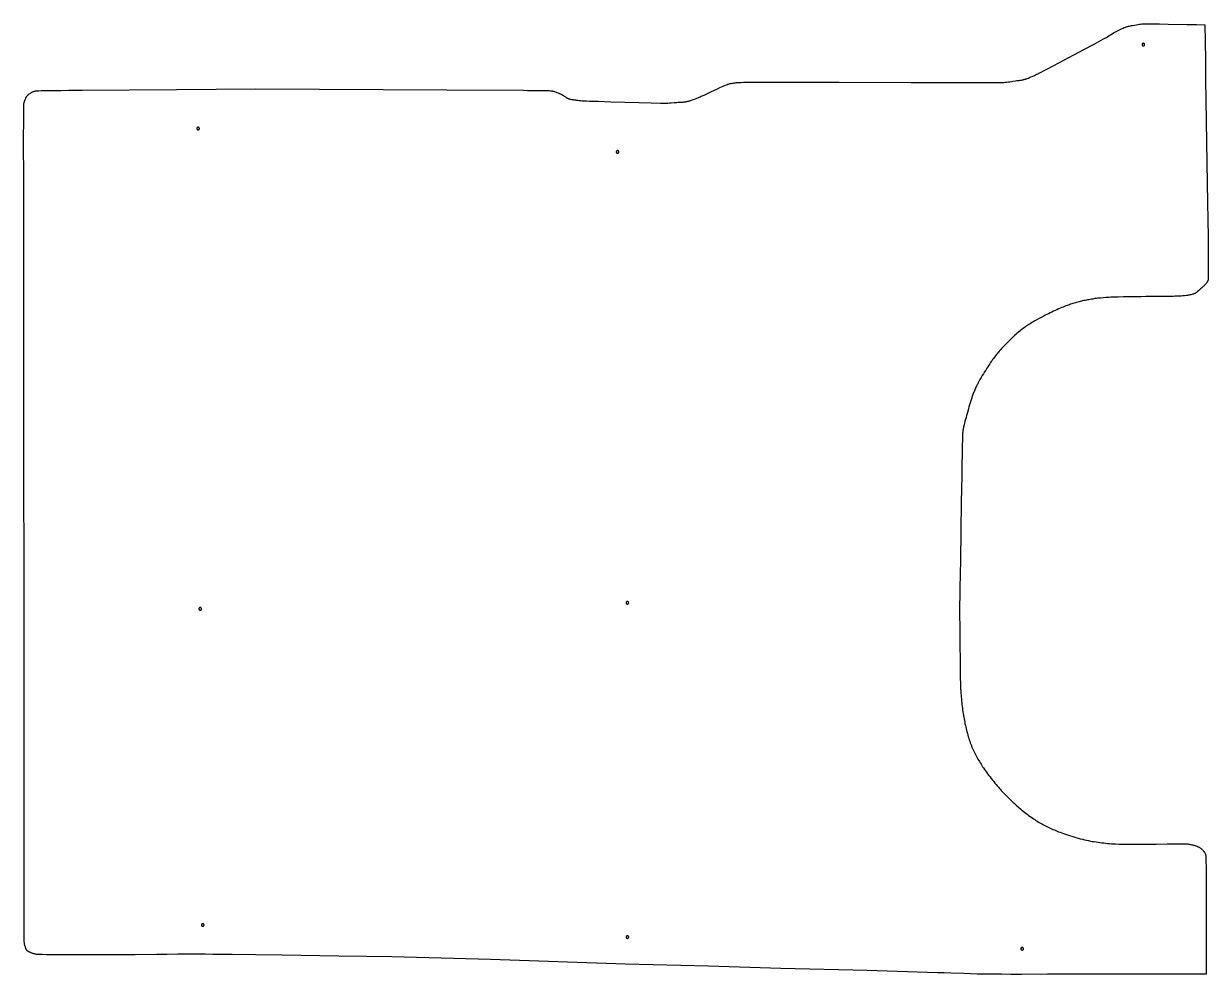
# Model space of a CAD drawing. Extents: x 346 to 6958, y 181 to 6446.
# Drawn here: x 943 to 2772, y 2497 to 3964 of the extents above; entities that cross this region are included whole.
import ezdxf

# ---------------------------------------------------------------- set-up
doc = ezdxf.new("R2010")
doc.units = 0
doc.layers.add('Default Layer', color=1, linetype='CONTINUOUS')

msp = doc.modelspace()

# ---------------------------------------------------------------- linework, layer by layer
at = {"layer": 'Default Layer'}
for points in [[(943.9, 2549), (943.9, 2550.1), (943.9, 2552.8), (943.8, 2562.5), (943.8, 2597.4), (943.8, 2648.7), (943.8, 2711.5), (943.8, 2851.9), (943.8, 2919.7), (943.8, 2979.2), (943.6, 3409.4), (943.6, 3468.9), (943.5, 3536.6), (943.3, 3676.9), (943.3, 3739.7), (943.2, 3767.1), (943.2, 3791), (943.3, 3810.9), (943.3, 3826), (943.3, 3831.6), (943.4, 3835.8), (943.4, 3838.5), (943.4, 3839.2), (943.5, 3839.6), (943.6, 3840.3), (943.7, 3841), (943.9, 3841.8), (944.1, 3842.5), (944.5, 3844.1), (945, 3845.6), (945.5, 3847), (945.9, 3848.2), (946.4, 3849.3), (946.7, 3850.1), (947.1, 3850.7), (947.4, 3851.3), (947.8, 3851.9), (948.2, 3852.4), (948.6, 3853), (949.1, 3853.5), (949.6, 3854), (950.1, 3854.5), (950.4, 3854.7), (950.8, 3855), (951.8, 3855.7), (953.1, 3856.6), (953.8, 3857), (954.5, 3857.4), (955.2, 3857.8), (956, 3858.3), (956.8, 3858.7), (957.6, 3859), (958.4, 3859.4), (959.2, 3859.7), (960, 3860), (960.7, 3860.2), (961.2, 3860.3), (961.9, 3860.4), (962.8, 3860.4), (964, 3860.5), (966.8, 3860.7), (970.3, 3860.8), (974.4, 3860.9), (979, 3860.9), (989.4, 3861.1), (1000.8, 3861.2), (1012.4, 3861.3), (1023.5, 3861.4), (1028.6, 3861.5), (1033.4, 3861.5), (1179.2, 3862.6), (1301.6, 3863.6), (1596.5, 3861.9), (1714.8, 3861.3), (1720.7, 3861.2), (1727.2, 3861.1), (1740.7, 3861), (1746.9, 3860.9), (1752.1, 3860.8), (1754.3, 3860.8), (1756.1, 3860.7), (1757.5, 3860.6), (1758, 3860.6), (1758.3, 3860.5), (1759, 3860.4), (1759.6, 3860.2), (1760.3, 3860.1), (1761, 3859.9), (1762.3, 3859.5), (1763.6, 3859.1), (1764.9, 3858.6), (1766.1, 3858.1), (1768.2, 3857.3), (1769.1, 3856.9), (1770, 3856.5), (1770.9, 3856), (1771.8, 3855.6), (1773.6, 3854.6), (1775.4, 3853.6), (1775.8, 3853.4), (1776.3, 3853.1), (1777.3, 3852.4), (1779.4, 3851), (1780.5, 3850.3), (1781.1, 3849.9), (1781.7, 3849.6), (1782.2, 3849.3), (1782.8, 3849), (1783.4, 3848.7), (1783.9, 3848.5), (1784.5, 3848.3), (1785.1, 3848.1), (1785.7, 3847.9), (1786.3, 3847.8), (1787.4, 3847.5), (1788.7, 3847.3), (1789.9, 3847.1), (1791.1, 3847), (1792.3, 3846.8), (1793.5, 3846.7), (1794.9, 3846.5), (1796.6, 3846.2), (1798.6, 3846), (1800.8, 3845.8), (1803.1, 3845.5), (1805.4, 3845.3), (1807.6, 3845.1), (1809.8, 3845), (1812, 3844.9), (1816.4, 3844.7), (1830.4, 3844.3), (1849.5, 3843.7), (1871.1, 3843.1), (1892.7, 3842.5), (1911.8, 3842), (1926.1, 3841.6), (1930.6, 3841.6), (1932.9, 3841.5), (1935.3, 3841.6), (1937.6, 3841.7), (1940.1, 3841.8), (1942.5, 3842), (1947.1, 3842.3), (1951.4, 3842.6), (1953.3, 3842.8), (1955.3, 3842.9), (1957.3, 3843), (1959.3, 3843.1), (1961.3, 3843.2), (1962.3, 3843.3), (1963.3, 3843.4), (1964.3, 3843.5), (1965.3, 3843.7), (1966.3, 3843.8), (1967.2, 3844), (1968.2, 3844.3), (1969.3, 3844.5), (1970.4, 3844.8), (1971.5, 3845.2), (1972.6, 3845.6), (1973.8, 3846), (1976.3, 3846.9), (1978.7, 3847.8), (1981.2, 3848.8), (1986, 3850.7), (1987.4, 3851.3), (1989.1, 3852.1), (1993.4, 3854), (1998.5, 3856.4), (2004, 3859), (2014.1, 3863.7), (2017.8, 3865.5), (2020.1, 3866.5), (2022.7, 3867.7), (2024.1, 3868.3), (2025.4, 3868.9), (2026.7, 3869.4), (2028.1, 3870), (2029.5, 3870.5), (2030.2, 3870.7), (2030.9, 3870.9), (2032.3, 3871.3), (2033.8, 3871.6), (2035.3, 3872), (2036.8, 3872.2), (2038.4, 3872.5), (2039.9, 3872.7), (2041.5, 3872.9), (2043, 3873.1), (2043.9, 3873.2), (2045, 3873.3), (2047.6, 3873.4), (2050.8, 3873.6), (2054.3, 3873.7), (2058, 3873.8), (2061.8, 3873.9), (2068.9, 3874.1), (2073, 3874.1), (2081.5, 3874.1), (2110.4, 3874), (2151.7, 3873.9), (2201.7, 3873.8), (2313.1, 3873.4), (2414.4, 3873.1), (2419.9, 3873.1), (2425.9, 3873.2), (2438, 3873.2), (2443.7, 3873.3), (2448.8, 3873.3), (2451, 3873.4), (2452.9, 3873.4), (2454.6, 3873.5), (2455.9, 3873.6), (2458.2, 3873.8), (2460.6, 3874), (2463.1, 3874.3), (2465.5, 3874.6), (2467.9, 3875), (2470.1, 3875.3), (2474.1, 3875.9), (2475.9, 3876.2), (2477.7, 3876.4), (2479.5, 3876.6), (2481.3, 3876.9), (2483.1, 3877.1), (2484.9, 3877.5), (2485.8, 3877.6), (2486.6, 3877.8), (2487.5, 3878.1), (2488.4, 3878.3), (2489.3, 3878.6), (2490.2, 3878.8), (2491.1, 3879.2), (2492, 3879.5), (2493.9, 3880.2), (2495.8, 3881), (2497.7, 3881.9), (2499.6, 3882.7), (2503.2, 3884.4), (2505, 3885.2), (2506.7, 3886), (2508.5, 3886.8), (2510.2, 3887.7), (2513.6, 3889.4), (2517.1, 3891.2), (2522.3, 3893.9), (2533.1, 3899.6), (2564.1, 3916.1), (2580.7, 3924.9), (2595.4, 3932.7), (2606.5, 3938.6), (2610.1, 3940.6), (2612.1, 3941.7), (2613.2, 3942.3), (2614.3, 3943), (2616.5, 3944.3), (2618.7, 3945.7), (2620.9, 3947.1), (2623.1, 3948.5), (2625.2, 3949.8), (2626.3, 3950.4), (2627.3, 3951), (2628.3, 3951.6), (2629.3, 3952.1), (2631.3, 3953.2), (2633.5, 3954.2), (2635.7, 3955.3), (2637.9, 3956.3), (2640, 3957.2), (2642, 3958.1), (2643.9, 3958.8), (2644.7, 3959.1), (2645.5, 3959.4), (2646.2, 3959.6), (2647, 3959.8), (2648.5, 3960.2), (2650, 3960.5), (2651.5, 3960.9), (2653.1, 3961.2), (2654.6, 3961.4), (2657.7, 3962), (2661, 3962.6), (2662.9, 3962.9), (2664.8, 3963.2), (2666.8, 3963.5), (2668.8, 3963.7), (2670.7, 3963.9), (2671.7, 3964), (2672.7, 3964.1), (2673.3, 3964.1), (2674.2, 3964.1), (2676.9, 3964.1), (2680.5, 3964.1), (2685, 3964), (2696.3, 3963.8), (2709.7, 3963.6), (2739.2, 3963), (2753.5, 3962.7), (2766.3, 3962.4), (2766.6, 3936.4), (2767.1, 3908), (2767.5, 3877.7), (2768, 3846.2), (2769.1, 3781.4), (2770.1, 3718.1), (2770.6, 3688.4), (2770.9, 3660.7), (2771.3, 3635.6), (2771.4, 3624.2), (2771.5, 3613.6), (2771.6, 3604), (2771.6, 3595.3), (2771.6, 3587.7), (2771.6, 3581.3), (2771.6, 3576), (2771.5, 3573.9), (2771.5, 3572), (2771.4, 3570.5), (2771.4, 3569.4), (2771.3, 3568.6), (2771.2, 3568.3), (2771.2, 3568.1), (2771, 3567.6), (2770.8, 3567.1), (2770.5, 3566.6), (2770.3, 3566.1), (2770, 3565.6), (2769.7, 3565.1), (2769.3, 3564.6), (2769, 3564.1), (2768.3, 3563.2), (2767.5, 3562.3), (2766.7, 3561.4), (2765.9, 3560.5), (2765, 3559.6), (2764.2, 3558.8), (2763.4, 3558.1), (2762.6, 3557.3), (2761, 3556), (2759.8, 3554.8), (2758.6, 3553.7), (2757.5, 3552.7), (2756.3, 3551.6), (2755.1, 3550.6), (2754.5, 3550.1), (2753.9, 3549.6), (2753.2, 3549.2), (2752.6, 3548.7), (2751.9, 3548.3), (2751.2, 3547.9), (2750.5, 3547.6), (2749.8, 3547.3), (2749.1, 3547), (2748.1, 3546.7), (2747.1, 3546.4), (2746, 3546.1), (2744.8, 3545.8), (2743.5, 3545.5), (2742.2, 3545.3), (2740.8, 3545.1), (2739.4, 3544.8), (2737.9, 3544.6), (2735, 3544.2), (2732.2, 3543.9), (2729.5, 3543.6), (2728, 3543.5), (2726, 3543.4), (2723.5, 3543.3), (2720.7, 3543.3), (2717.6, 3543.2), (2714.2, 3543.2), (2706.8, 3543.1), (2690.9, 3543), (2683.1, 3543), (2675.9, 3542.9), (2667.7, 3542.7), (2658.8, 3542.6), (2640.8, 3542.3), (2632.3, 3542.1), (2628.3, 3542), (2624.6, 3541.9), (2621.2, 3541.8), (2618.2, 3541.7), (2615.5, 3541.5), (2613.3, 3541.4), (2609.3, 3541), (2605.2, 3540.6), (2601.2, 3540.2), (2599.2, 3539.9), (2597.2, 3539.7), (2595.2, 3539.4), (2593.2, 3539.1), (2591.2, 3538.8), (2589.2, 3538.5), (2587.3, 3538.1), (2585.3, 3537.8), (2583.4, 3537.4), (2581.5, 3537), (2579.6, 3536.6), (2577.7, 3536.2), (2575.8, 3535.7), (2573.9, 3535.3), (2572.1, 3534.8), (2570.2, 3534.3), (2568.3, 3533.8), (2566.5, 3533.3), (2564.6, 3532.7), (2562.7, 3532.2), (2560.9, 3531.6), (2559.1, 3531), (2557.2, 3530.4), (2555.4, 3529.7), (2553.6, 3529.1), (2551.8, 3528.4), (2549.8, 3527.7), (2547.7, 3526.8), (2545.5, 3525.9), (2543.1, 3524.9), (2540.6, 3523.8), (2538.1, 3522.6), (2535.4, 3521.5), (2532.8, 3520.2), (2530.1, 3519), (2527.5, 3517.7), (2524.9, 3516.5), (2522.3, 3515.2), (2519.9, 3514), (2517.6, 3512.8), (2515.5, 3511.7), (2513.5, 3510.7), (2509.7, 3508.6), (2505.9, 3506.5), (2504, 3505.4), (2502.2, 3504.4), (2500.3, 3503.3), (2498.5, 3502.2), (2496.6, 3501), (2494.8, 3499.9), (2493, 3498.7), (2491.2, 3497.5), (2489.4, 3496.3), (2487.7, 3495.1), (2485.9, 3493.8), (2484.2, 3492.5), (2482.5, 3491.1), (2480.6, 3489.6), (2478.7, 3488), (2476.8, 3486.4), (2474.8, 3484.6), (2472.7, 3482.8), (2470.7, 3480.9), (2468.7, 3479.1), (2466.8, 3477.2), (2464.8, 3475.3), (2463, 3473.5), (2461.2, 3471.7), (2459.5, 3470), (2457.9, 3468.4), (2456.4, 3466.9), (2455.1, 3465.5), (2453.8, 3464.2), (2452.6, 3462.8), (2451.4, 3461.4), (2450.2, 3460.1), (2449, 3458.7), (2447.8, 3457.3), (2446.7, 3455.9), (2445.5, 3454.5), (2444.4, 3453), (2443.2, 3451.6), (2442.1, 3450.1), (2441, 3448.7), (2439.9, 3447.2), (2438.8, 3445.7), (2437.8, 3444.2), (2436.7, 3442.7), (2435.6, 3441.1), (2434.3, 3439.2), (2432.9, 3437.1), (2431.4, 3434.7), (2429.8, 3432.2), (2428.1, 3429.5), (2426.3, 3426.7), (2424.5, 3423.8), (2422.7, 3420.9), (2421, 3417.8), (2419.2, 3414.8), (2417.5, 3411.8), (2415.9, 3408.8), (2415.2, 3407.3), (2414.4, 3405.9), (2413.7, 3404.4), (2413, 3403), (2412.4, 3401.7), (2411.8, 3400.3), (2411.2, 3399), (2410.6, 3397.6), (2410, 3396.1), (2409.4, 3394.7), (2408.8, 3393.2), (2408.3, 3391.6), (2407.2, 3388.5), (2406.1, 3385.3), (2405.1, 3382.1), (2404.1, 3378.9), (2403.1, 3375.7), (2402.2, 3372.6), (2401.4, 3369.6), (2399.8, 3364.1), (2398.6, 3359.5), (2397.7, 3356), (2396.1, 3350.4), (2395.4, 3347.6), (2394.7, 3344.7), (2394.4, 3343.3), (2394, 3341.9), (2393.7, 3340.4), (2393.5, 3339), (2393.2, 3337.6), (2393, 3336.1), (2392.7, 3334.7), (2392.6, 3333.2), (2392.5, 3332.7), (2392.5, 3332), (2392.4, 3329.8), (2392.3, 3326.8), (2392.1, 3322.8), (2391.9, 3312.6), (2391.6, 3299.4), (2391.3, 3283.8), (2391, 3266.1), (2390.4, 3225.7), (2389, 3136), (2388.3, 3092.6), (2387.7, 3054.2), (2387.8, 3046.4), (2387.9, 3038.1), (2388.1, 3020.5), (2388.3, 3002.3), (2388.5, 2984.5), (2388.7, 2967.8), (2388.8, 2960.1), (2388.9, 2953.1), (2389.1, 2946.9), (2389.2, 2941.4), (2389.4, 2937), (2389.5, 2935.1), (2389.6, 2933.6), (2389.8, 2930.7), (2390, 2927.8), (2390.2, 2924.9), (2390.5, 2922), (2390.8, 2919.1), (2391.1, 2916.2), (2391.4, 2913.2), (2391.7, 2910.3), (2392.1, 2907.4), (2392.5, 2904.6), (2392.9, 2901.8), (2393.3, 2899), (2393.7, 2896.3), (2394.2, 2893.6), (2394.6, 2891), (2395.1, 2888.5), (2395.6, 2886), (2396.1, 2883.5), (2396.7, 2881), (2397.2, 2878.5), (2397.8, 2876), (2398.5, 2873.4), (2399.1, 2870.9), (2399.8, 2868.4), (2400.4, 2865.9), (2401.1, 2863.5), (2401.9, 2861.1), (2402.6, 2858.7), (2403.4, 2856.4), (2404.2, 2854.1), (2405, 2851.8), (2405.9, 2849.7), (2406.7, 2847.5), (2407.6, 2845.4), (2408.6, 2843.3), (2409.6, 2841.2), (2410.6, 2839.2), (2411.6, 2837.1), (2412.7, 2835), (2413.8, 2833), (2414.9, 2831), (2416, 2829), (2417.2, 2827), (2418.3, 2825), (2419.5, 2823), (2420.8, 2821.1), (2422, 2819.1), (2423.3, 2817.2), (2424.6, 2815.2), (2426, 2813.1), (2427.6, 2810.9), (2429.3, 2808.6), (2431, 2806.2), (2432.9, 2803.8), (2434.7, 2801.4), (2436.6, 2799), (2438.5, 2796.6), (2440.4, 2794.2), (2442.3, 2791.9), (2444.1, 2789.7), (2445.9, 2787.6), (2447.6, 2785.6), (2449.2, 2783.7), (2450.7, 2782), (2452.1, 2780.4), (2453.6, 2778.8), (2455, 2777.2), (2456.5, 2775.7), (2458, 2774.1), (2459.5, 2772.6), (2461.1, 2771), (2462.6, 2769.5), (2464.1, 2768), (2465.7, 2766.5), (2467.3, 2765), (2468.8, 2763.6), (2470.4, 2762.1), (2472, 2760.7), (2475.2, 2757.8), (2478.6, 2754.9), (2482.2, 2751.8), (2484, 2750.3), (2485.9, 2748.7), (2487.9, 2747.2), (2489.8, 2745.6), (2491.8, 2744.1), (2493.8, 2742.5), (2495.8, 2741), (2497.8, 2739.6), (2499.7, 2738.1), (2501.7, 2736.8), (2503.7, 2735.5), (2505.6, 2734.2), (2507.6, 2733), (2509.5, 2731.8), (2511.5, 2730.7), (2513.5, 2729.5), (2515.5, 2728.4), (2517.5, 2727.3), (2519.5, 2726.3), (2521.5, 2725.2), (2523.6, 2724.2), (2525.6, 2723.2), (2527.7, 2722.2), (2529.8, 2721.3), (2531.9, 2720.4), (2534, 2719.5), (2536.1, 2718.6), (2538.2, 2717.7), (2540.4, 2716.9), (2542.9, 2715.9), (2545.5, 2715), (2548.3, 2714), (2551.3, 2713), (2554.4, 2712), (2557.5, 2710.9), (2560.8, 2709.9), (2564.1, 2708.9), (2567.4, 2708), (2570.8, 2707), (2574.1, 2706.1), (2577.3, 2705.3), (2580.5, 2704.5), (2583.7, 2703.8), (2586.7, 2703.1), (2589.6, 2702.5), (2592.5, 2702), (2595.5, 2701.5), (2598.5, 2701), (2601.4, 2700.6), (2604.4, 2700.2), (2607.4, 2699.8), (2610.4, 2699.5), (2613.4, 2699.2), (2616.3, 2698.9), (2619.3, 2698.6), (2622.3, 2698.4), (2625.3, 2698.2), (2628.3, 2697.9), (2634.3, 2697.6), (2636, 2697.5), (2638.1, 2697.5), (2640.5, 2697.4), (2643.2, 2697.4), (2649.5, 2697.4), (2656.8, 2697.4), (2664.8, 2697.4), (2673.3, 2697.5), (2691, 2697.7), (2708.3, 2697.9), (2716.3, 2698), (2723.4, 2698.1), (2729.6, 2698.1), (2734.6, 2698.1), (2736.6, 2698), (2738.2, 2698), (2739.5, 2697.9), (2740.2, 2697.9), (2741.4, 2697.7), (2742.5, 2697.5), (2743.7, 2697.3), (2744.8, 2697.1), (2746, 2696.8), (2747.2, 2696.6), (2748.4, 2696.3), (2749.5, 2696), (2750.6, 2695.6), (2751.7, 2695.3), (2752.8, 2694.9), (2753.8, 2694.5), (2754.8, 2694.1), (2755.7, 2693.7), (2756.6, 2693.3), (2757.4, 2692.8), (2758.2, 2692.3), (2758.9, 2691.8), (2759.7, 2691.3), (2760.4, 2690.8), (2761.1, 2690.2), (2761.8, 2689.6), (2762.5, 2689), (2763.2, 2688.3), (2763.8, 2687.6), (2764.4, 2687), (2765, 2686.2), (2765.5, 2685.5), (2766, 2684.8), (2766.5, 2684), (2766.9, 2683.2), (2767.3, 2682.4), (2767.3, 2682.1), (2767.4, 2681.6), (2767.5, 2681), (2767.6, 2680.2), (2767.7, 2678.2), (2767.8, 2675.7), (2767.9, 2672.5), (2768, 2668.9), (2768.1, 2664.8), (2768.1, 2660.2), (2768.2, 2649.9), (2768.3, 2638.1), (2768.4, 2625.1), (2768.4, 2611.3), (2768.4, 2581.8), (2768.4, 2551.6), (2768.4, 2536.9), (2768.4, 2522.7), (2768.4, 2509.4), (2768.5, 2497.2), (2723.4, 2497.2), (2673.4, 2497.1), (2570.5, 2496.9), (2523.4, 2496.8), (2483.3, 2496.7), (2466.7, 2496.7), (2452.9, 2496.8), (2442.4, 2496.8), (2435.3, 2496.8), (2430.2, 2496.9), (2425.1, 2497), (2414.9, 2497.2), (2404.7, 2497.5), (2394.5, 2497.8), (2374, 2498.4), (2363.8, 2498.8), (2353.6, 2499), (2245.2, 2502.4), (2112, 2505.8), (2000.2, 2509.5), (1872, 2512.4), (1663.8, 2519.5), (1511.6, 2523.8), (1472.1, 2524.4), (1429.4, 2525), (1342, 2526.2), (1301.3, 2526.7), (1265, 2527.2), (1249.2, 2527.3), (1235.3, 2527.5), (1223.5, 2527.6), (1214, 2527.6), (1205.8, 2527.6), (1197.5, 2527.6), (1189.3, 2527.6), (1181.1, 2527.6), (1164.7, 2527.4), (1148.2, 2527.3), (1115.3, 2526.9), (1098.9, 2526.7), (1082.4, 2526.6), (1074.6, 2526.6), (1066.1, 2526.7), (1047.7, 2526.7), (1028.5, 2526.7), (1009.6, 2526.8), (992.5, 2526.8), (984.9, 2526.9), (978.2, 2527), (972.5, 2527.1), (967.9, 2527.2), (966.2, 2527.2), (964.7, 2527.3), (963.7, 2527.4), (963, 2527.5), (962.1, 2527.7), (961.1, 2527.9), (960.1, 2528.2), (959, 2528.5), (958, 2528.8), (956.9, 2529.1), (955.9, 2529.5), (954.9, 2529.9), (953.9, 2530.3), (953, 2530.7), (952.1, 2531), (951.3, 2531.4), (950.6, 2531.8), (950, 2532.2), (949.4, 2532.5), (949, 2532.9), (948.7, 2533.2), (948.3, 2533.6), (948, 2533.9), (947.8, 2534.3), (947.5, 2534.7), (947.3, 2535.2), (947, 2535.6), (946.8, 2536), (946.4, 2536.9), (946.1, 2537.9), (945.8, 2538.8), (945.5, 2539.7), (945.3, 2540.2), (945.2, 2540.7), (944.9, 2541.8), (944.7, 2542.9), (944.5, 2544.1), (944.3, 2545.3), (944.2, 2546.6), (944, 2547.8), (943.9, 2549)], [(2673.4, 3931.9), (2673.4, 3932.1), (2673.3, 3932.3), (2673.3, 3932.5), (2673.2, 3932.7), (2673.1, 3932.8), (2673, 3933), (2672.9, 3933.1), (2672.8, 3933.3), (2672.7, 3933.4), (2672.5, 3933.5), (2672.3, 3933.6), (2672.2, 3933.7), (2672, 3933.8), (2671.8, 3933.8), (2671.6, 3933.9), (2671.4, 3933.9), (2671.2, 3933.9), (2671, 3933.8), (2670.8, 3933.8), (2670.6, 3933.7), (2670.4, 3933.6), (2670.3, 3933.5), (2670.1, 3933.4), (2670, 3933.3), (2669.8, 3933.1), (2669.7, 3933), (2669.6, 3932.8), (2669.5, 3932.7), (2669.5, 3932.5), (2669.4, 3932.3), (2669.4, 3932.1), (2669.4, 3931.9), (2669.4, 3931.7), (2669.4, 3931.5), (2669.5, 3931.3), (2669.5, 3931.1), (2669.6, 3930.9), (2669.7, 3930.8), (2669.8, 3930.6), (2670, 3930.5), (2670.1, 3930.3), (2670.3, 3930.2), (2670.4, 3930.1), (2670.6, 3930), (2670.8, 3930), (2671, 3929.9), (2671.2, 3929.9), (2671.4, 3929.9), (2671.6, 3929.9), (2671.8, 3929.9), (2672, 3930), (2672.2, 3930), (2672.3, 3930.1), (2672.5, 3930.2), (2672.7, 3930.3), (2672.8, 3930.5), (2672.9, 3930.6), (2673, 3930.8), (2673.1, 3930.9), (2673.2, 3931.1), (2673.3, 3931.3), (2673.3, 3931.5), (2673.4, 3931.7), (2673.4, 3931.9)], [(1214.5, 3802.3), (1214.4, 3802.5), (1214.4, 3802.7), (1214.4, 3802.9), (1214.3, 3803), (1214.2, 3803.2), (1214.1, 3803.4), (1214, 3803.5), (1213.9, 3803.7), (1213.7, 3803.8), (1213.6, 3803.9), (1213.4, 3804), (1213.2, 3804.1), (1213.1, 3804.2), (1212.9, 3804.2), (1212.7, 3804.3), (1212.5, 3804.3), (1212.3, 3804.3), (1212.1, 3804.2), (1211.9, 3804.2), (1211.7, 3804.1), (1211.5, 3804), (1211.3, 3803.9), (1211.2, 3803.8), (1211, 3803.7), (1210.9, 3803.5), (1210.8, 3803.4), (1210.7, 3803.2), (1210.6, 3803), (1210.5, 3802.9), (1210.5, 3802.7), (1210.5, 3802.5), (1210.5, 3802.3), (1210.5, 3802.1), (1210.5, 3801.9), (1210.5, 3801.7), (1210.6, 3801.5), (1210.7, 3801.3), (1210.8, 3801.2), (1210.9, 3801), (1211, 3800.9), (1211.2, 3800.7), (1211.3, 3800.6), (1211.5, 3800.5), (1211.7, 3800.4), (1211.9, 3800.4), (1212.1, 3800.3), (1212.3, 3800.3), (1212.5, 3800.3), (1212.7, 3800.3), (1212.9, 3800.3), (1213.1, 3800.4), (1213.2, 3800.4), (1213.4, 3800.5), (1213.6, 3800.6), (1213.7, 3800.7), (1213.9, 3800.9), (1214, 3801), (1214.1, 3801.2), (1214.2, 3801.3), (1214.3, 3801.5), (1214.4, 3801.7), (1214.4, 3801.9), (1214.4, 3802.1), (1214.5, 3802.3)], [(1861.8, 3766.2), (1861.8, 3766.4), (1861.8, 3766.6), (1861.8, 3766.8), (1861.7, 3767), (1861.6, 3767.2), (1861.5, 3767.3), (1861.4, 3767.5), (1861.3, 3767.6), (1861.1, 3767.7), (1861, 3767.9), (1860.8, 3768), (1860.6, 3768), (1860.4, 3768.1), (1860.2, 3768.2), (1860, 3768.2), (1859.8, 3768.2), (1859.6, 3768.2), (1859.4, 3768.2), (1859.2, 3768.1), (1859.1, 3768), (1858.9, 3768), (1858.7, 3767.9), (1858.6, 3767.7), (1858.4, 3767.6), (1858.3, 3767.5), (1858.2, 3767.3), (1858.1, 3767.2), (1858, 3767), (1857.9, 3766.8), (1857.9, 3766.6), (1857.9, 3766.4), (1857.8, 3766.2), (1857.9, 3766), (1857.9, 3765.8), (1857.9, 3765.6), (1858, 3765.4), (1858.1, 3765.3), (1858.2, 3765.1), (1858.3, 3764.9), (1858.4, 3764.8), (1858.6, 3764.7), (1858.7, 3764.5), (1858.9, 3764.4), (1859.1, 3764.4), (1859.2, 3764.3), (1859.4, 3764.2), (1859.6, 3764.2), (1859.8, 3764.2), (1860, 3764.2), (1860.2, 3764.2), (1860.4, 3764.3), (1860.6, 3764.4), (1860.8, 3764.4), (1861, 3764.5), (1861.1, 3764.7), (1861.3, 3764.8), (1861.4, 3764.9), (1861.5, 3765.1), (1861.6, 3765.3), (1861.7, 3765.4), (1861.8, 3765.6), (1861.8, 3765.8), (1861.8, 3766), (1861.8, 3766.2)], [(1877, 3070.2), (1877, 3070.4), (1876.9, 3070.6), (1876.9, 3070.8), (1876.8, 3071), (1876.7, 3071.2), (1876.6, 3071.3), (1876.5, 3071.5), (1876.4, 3071.6), (1876.2, 3071.7), (1876.1, 3071.9), (1875.9, 3072), (1875.7, 3072), (1875.6, 3072.1), (1875.4, 3072.2), (1875.2, 3072.2), (1875, 3072.2), (1874.8, 3072.2), (1874.6, 3072.2), (1874.4, 3072.1), (1874.2, 3072), (1874, 3072), (1873.9, 3071.9), (1873.7, 3071.7), (1873.6, 3071.6), (1873.4, 3071.5), (1873.3, 3071.3), (1873.2, 3071.2), (1873.1, 3071), (1873.1, 3070.8), (1873, 3070.6), (1873, 3070.4), (1873, 3070.2), (1873, 3070), (1873, 3069.8), (1873.1, 3069.6), (1873.1, 3069.4), (1873.2, 3069.3), (1873.3, 3069.1), (1873.4, 3068.9), (1873.6, 3068.8), (1873.7, 3068.7), (1873.9, 3068.5), (1874, 3068.4), (1874.2, 3068.4), (1874.4, 3068.3), (1874.6, 3068.2), (1874.8, 3068.2), (1875, 3068.2), (1875.2, 3068.2), (1875.4, 3068.2), (1875.6, 3068.3), (1875.7, 3068.4), (1875.9, 3068.4), (1876.1, 3068.5), (1876.2, 3068.7), (1876.4, 3068.8), (1876.5, 3068.9), (1876.6, 3069.1), (1876.7, 3069.3), (1876.8, 3069.4), (1876.9, 3069.6), (1876.9, 3069.8), (1877, 3070), (1877, 3070.2)], [(1217.7, 3060.8), (1217.7, 3061), (1217.6, 3061.2), (1217.6, 3061.4), (1217.5, 3061.6), (1217.4, 3061.8), (1217.3, 3061.9), (1217.2, 3062.1), (1217.1, 3062.2), (1217, 3062.4), (1216.8, 3062.5), (1216.6, 3062.6), (1216.5, 3062.7), (1216.3, 3062.7), (1216.1, 3062.8), (1215.9, 3062.8), (1215.7, 3062.8), (1215.5, 3062.8), (1215.3, 3062.8), (1215.1, 3062.7), (1214.9, 3062.7), (1214.7, 3062.6), (1214.6, 3062.5), (1214.4, 3062.4), (1214.3, 3062.2), (1214.1, 3062.1), (1214, 3061.9), (1213.9, 3061.8), (1213.8, 3061.6), (1213.8, 3061.4), (1213.7, 3061.2), (1213.7, 3061), (1213.7, 3060.8), (1213.7, 3060.6), (1213.7, 3060.4), (1213.8, 3060.2), (1213.8, 3060), (1213.9, 3059.9), (1214, 3059.7), (1214.1, 3059.5), (1214.3, 3059.4), (1214.4, 3059.3), (1214.6, 3059.2), (1214.7, 3059.1), (1214.9, 3059), (1215.1, 3058.9), (1215.3, 3058.9), (1215.5, 3058.8), (1215.7, 3058.8), (1215.9, 3058.8), (1216.1, 3058.9), (1216.3, 3058.9), (1216.5, 3059), (1216.6, 3059.1), (1216.8, 3059.2), (1217, 3059.3), (1217.1, 3059.4), (1217.2, 3059.5), (1217.3, 3059.7), (1217.4, 3059.9), (1217.5, 3060), (1217.6, 3060.2), (1217.6, 3060.4), (1217.7, 3060.6), (1217.7, 3060.8)], [(1221.6, 2572.8), (1221.6, 2573), (1221.6, 2573.2), (1221.5, 2573.4), (1221.4, 2573.6), (1221.4, 2573.7), (1221.3, 2573.9), (1221.1, 2574), (1221, 2574.2), (1220.9, 2574.3), (1220.7, 2574.4), (1220.6, 2574.5), (1220.4, 2574.6), (1220.2, 2574.7), (1220, 2574.7), (1219.8, 2574.8), (1219.6, 2574.8), (1219.4, 2574.8), (1219.2, 2574.7), (1219, 2574.7), (1218.8, 2574.6), (1218.7, 2574.5), (1218.5, 2574.4), (1218.3, 2574.3), (1218.2, 2574.2), (1218.1, 2574), (1217.9, 2573.9), (1217.8, 2573.7), (1217.8, 2573.6), (1217.7, 2573.4), (1217.6, 2573.2), (1217.6, 2573), (1217.6, 2572.8), (1217.6, 2572.6), (1217.6, 2572.4), (1217.7, 2572.2), (1217.8, 2572), (1217.8, 2571.8), (1217.9, 2571.7), (1218.1, 2571.5), (1218.2, 2571.4), (1218.3, 2571.2), (1218.5, 2571.1), (1218.7, 2571), (1218.8, 2570.9), (1219, 2570.9), (1219.2, 2570.8), (1219.4, 2570.8), (1219.6, 2570.8), (1219.8, 2570.8), (1220, 2570.8), (1220.2, 2570.9), (1220.4, 2570.9), (1220.6, 2571), (1220.7, 2571.1), (1220.9, 2571.2), (1221, 2571.4), (1221.1, 2571.5), (1221.3, 2571.7), (1221.4, 2571.8), (1221.4, 2572), (1221.5, 2572.2), (1221.6, 2572.4), (1221.6, 2572.6), (1221.6, 2572.8)], [(1877, 2554.2), (1877, 2554.4), (1877, 2554.6), (1877, 2554.8), (1876.9, 2555), (1876.8, 2555.2), (1876.7, 2555.3), (1876.6, 2555.5), (1876.5, 2555.6), (1876.3, 2555.8), (1876.2, 2555.9), (1876, 2556), (1875.8, 2556.1), (1875.6, 2556.1), (1875.5, 2556.2), (1875.3, 2556.2), (1875, 2556.2), (1874.8, 2556.2), (1874.6, 2556.2), (1874.5, 2556.1), (1874.3, 2556.1), (1874.1, 2556), (1873.9, 2555.9), (1873.8, 2555.8), (1873.6, 2555.6), (1873.5, 2555.5), (1873.4, 2555.3), (1873.3, 2555.2), (1873.2, 2555), (1873.1, 2554.8), (1873.1, 2554.6), (1873.1, 2554.4), (1873, 2554.2), (1873.1, 2554), (1873.1, 2553.8), (1873.1, 2553.6), (1873.2, 2553.4), (1873.3, 2553.3), (1873.4, 2553.1), (1873.5, 2552.9), (1873.6, 2552.8), (1873.8, 2552.7), (1873.9, 2552.6), (1874.1, 2552.5), (1874.3, 2552.4), (1874.5, 2552.3), (1874.6, 2552.3), (1874.8, 2552.2), (1875, 2552.2), (1875.3, 2552.2), (1875.5, 2552.3), (1875.6, 2552.3), (1875.8, 2552.4), (1876, 2552.5), (1876.2, 2552.6), (1876.3, 2552.7), (1876.5, 2552.8), (1876.6, 2552.9), (1876.7, 2553.1), (1876.8, 2553.3), (1876.9, 2553.4), (1877, 2553.6), (1877, 2553.8), (1877, 2554), (1877, 2554.2)], [(2486.4, 2536.1), (2486.4, 2536.3), (2486.3, 2536.5), (2486.3, 2536.7), (2486.2, 2536.9), (2486.1, 2537.1), (2486, 2537.2), (2485.9, 2537.4), (2485.8, 2537.5), (2485.7, 2537.6), (2485.5, 2537.8), (2485.3, 2537.9), (2485.2, 2537.9), (2485, 2538), (2484.8, 2538.1), (2484.6, 2538.1), (2484.4, 2538.1), (2484.2, 2538.1), (2484, 2538.1), (2483.8, 2538), (2483.6, 2537.9), (2483.4, 2537.9), (2483.3, 2537.8), (2483.1, 2537.6), (2483, 2537.5), (2482.8, 2537.4), (2482.7, 2537.2), (2482.6, 2537.1), (2482.5, 2536.9), (2482.5, 2536.7), (2482.4, 2536.5), (2482.4, 2536.3), (2482.4, 2536.1), (2482.4, 2535.9), (2482.4, 2535.7), (2482.5, 2535.5), (2482.5, 2535.3), (2482.6, 2535.1), (2482.7, 2535), (2482.8, 2534.8), (2483, 2534.7), (2483.1, 2534.6), (2483.3, 2534.4), (2483.4, 2534.3), (2483.6, 2534.3), (2483.8, 2534.2), (2484, 2534.1), (2484.2, 2534.1), (2484.4, 2534.1), (2484.6, 2534.1), (2484.8, 2534.1), (2485, 2534.2), (2485.2, 2534.3), (2485.3, 2534.3), (2485.5, 2534.4), (2485.7, 2534.6), (2485.8, 2534.7), (2485.9, 2534.8), (2486, 2535), (2486.1, 2535.1), (2486.2, 2535.3), (2486.3, 2535.5), (2486.3, 2535.7), (2486.4, 2535.9), (2486.4, 2536.1)]]:
    msp.add_lwpolyline(points, close=True, dxfattribs=at)

doc.saveas('drawing.dxf')
